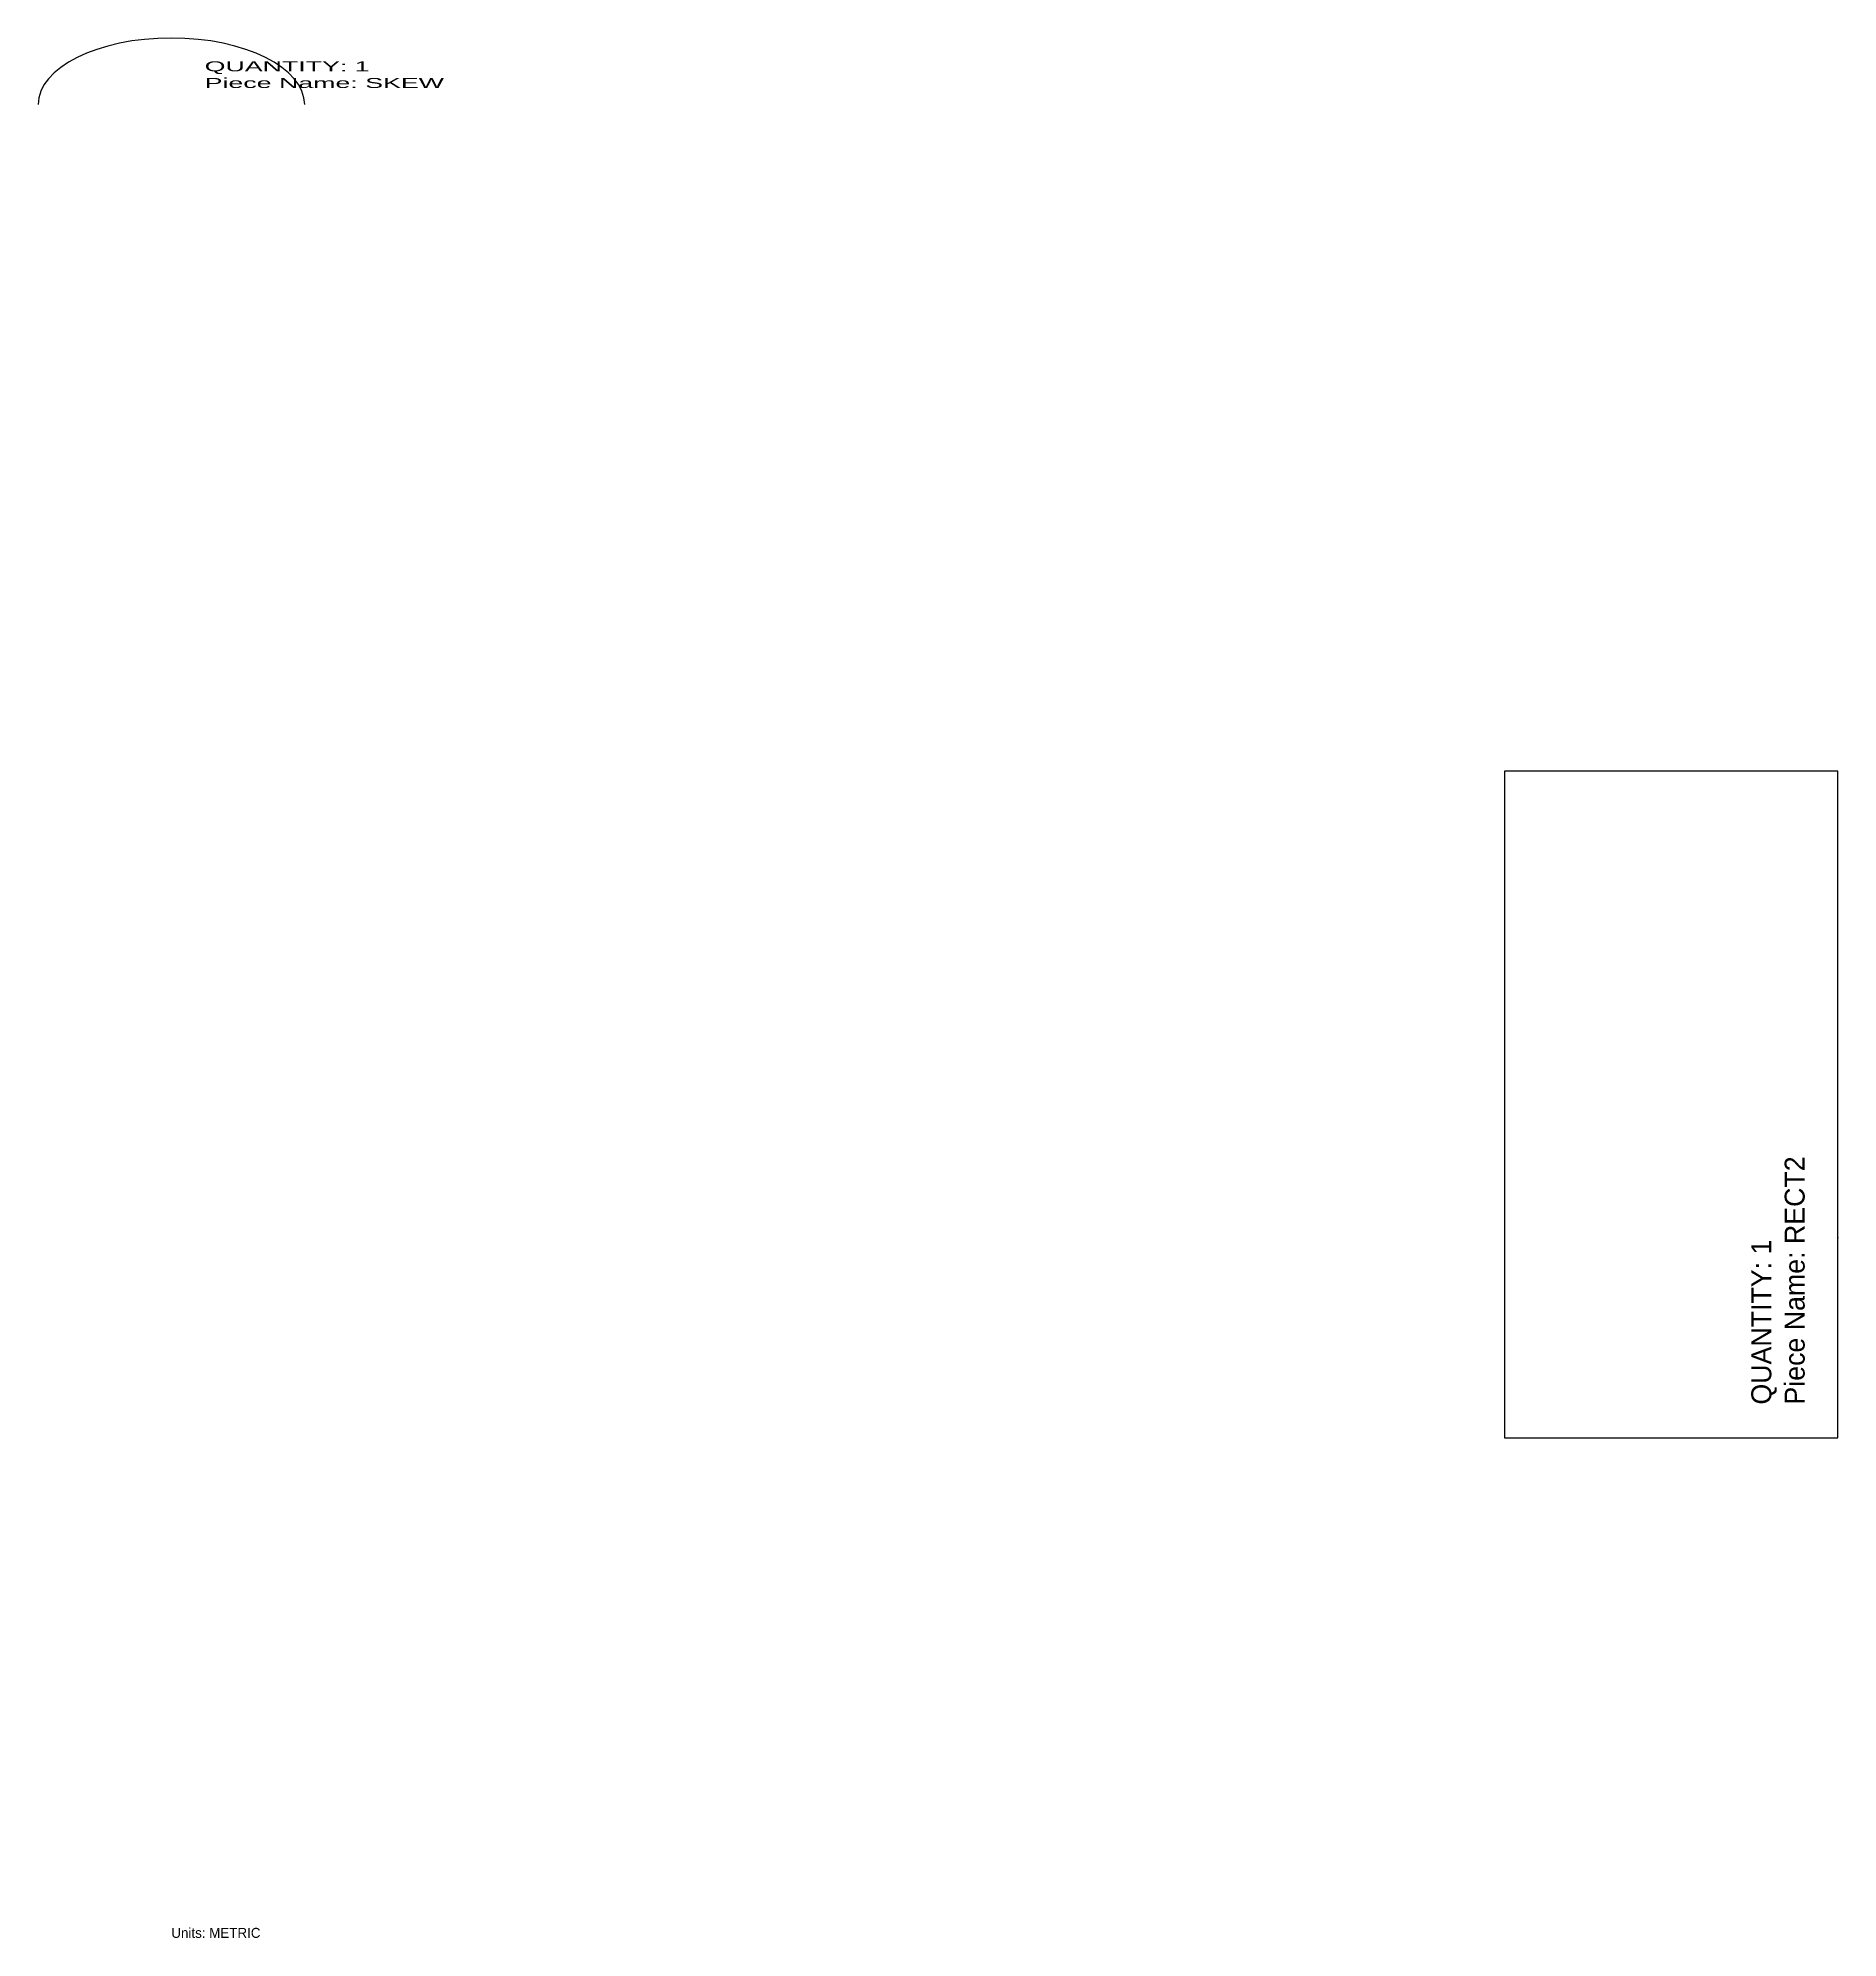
# Model space of a CAD drawing. Header units: metres. Extents: x -40 to 500, y -50 to 520.
import ezdxf

# ---------------------------------------------------------------- set-up
doc = ezdxf.new("R2010")
doc.units = ezdxf.units.M

# ---------------------------------------------------------------- blocks, each defined once
blk = doc.blocks.new('RECT2', base_point=(10, 10))
at = {"layer": '1'}
blk.add_lwpolyline([(10, 10), (110, 10), (110, 60), (10, 60)], close=True, dxfattribs=at)
at = {"layer": '4'}
blk.add_point((40, 10), dxfattribs=at)
at = {"layer": '1'}
for s, p in [('QUANTITY: 1', (15, 20)), ('Piece Name: RECT2', (15, 15))]:
    blk.add_text(s, height=3, dxfattribs=at).set_placement(p)
blk = doc.blocks.new('SKEW')
at = {"layer": '1'}
blk.add_arc((0, 0), 20, 0, 180, dxfattribs=at)
for s, p in [('QUANTITY: 1', (5, 10)), ('Piece Name: SKEW', (5, 5))]:
    blk.add_text(s, height=3, dxfattribs=at).set_placement(p)

msp = doc.modelspace()

# ---------------------------------------------------------------- block references
at = {"xscale": 2}
msp.add_blockref('SKEW', (0, 500), dxfattribs=at)
at = {"xscale": 2, "yscale": 2, "rotation": 90}
msp.add_blockref('RECT2', (500, 100), dxfattribs=at)

# ---------------------------------------------------------------- texts
msp.add_text('Units: METRIC', height=3).set_placement((0, -50))

doc.saveas('drawing.dxf')
